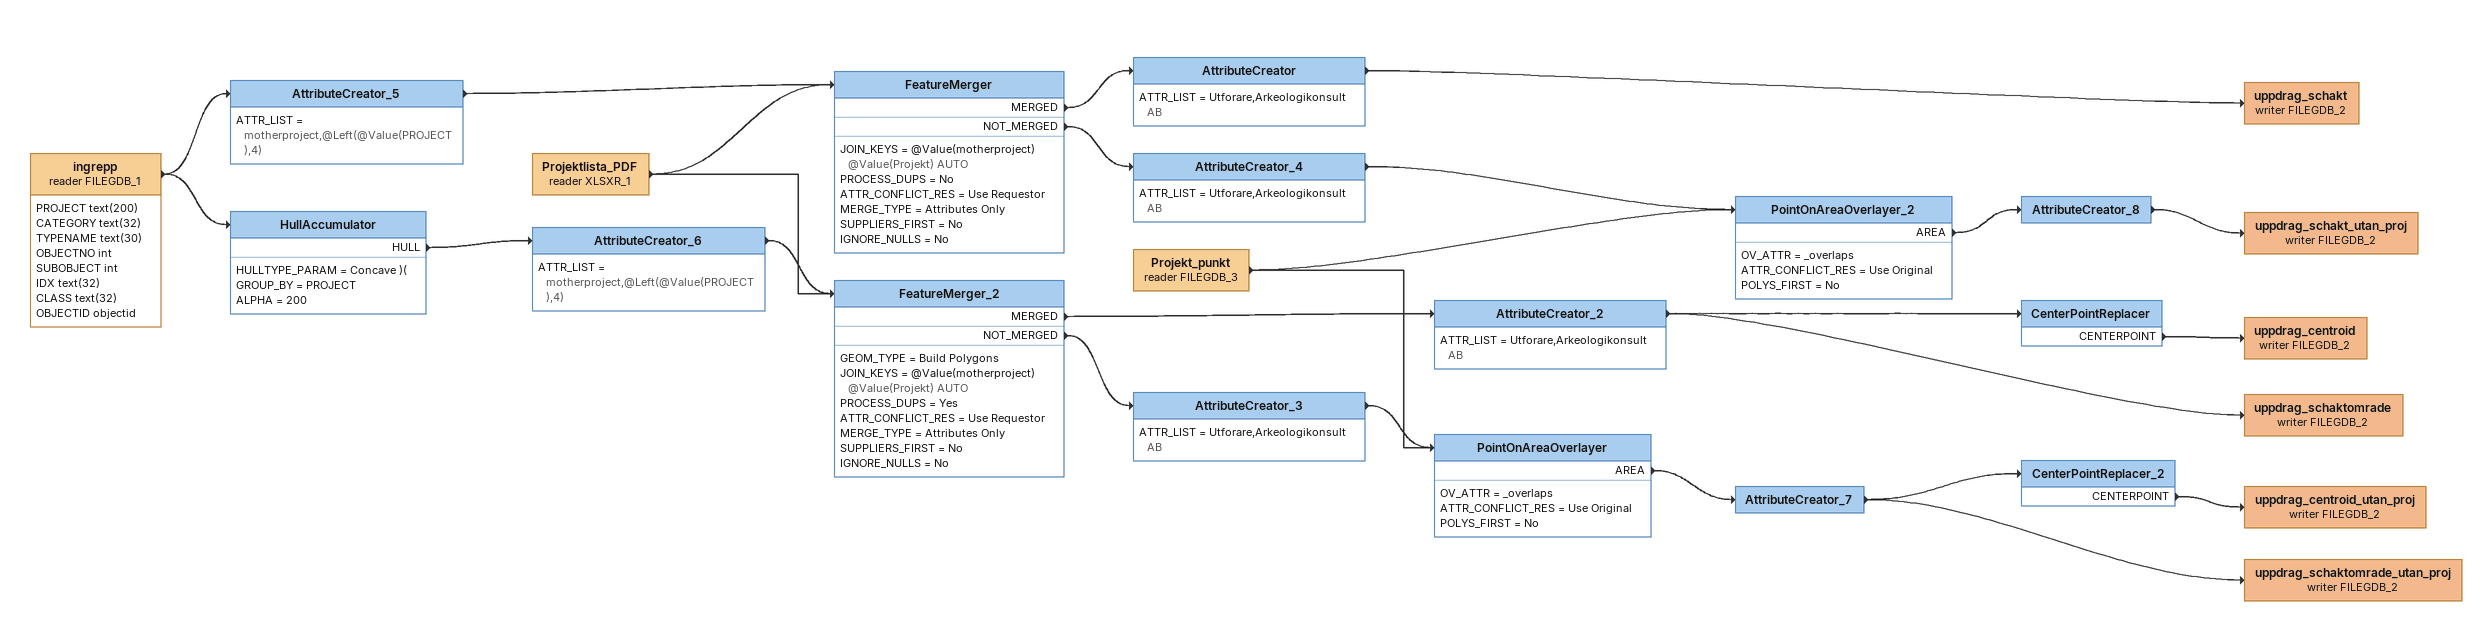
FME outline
ingrepp (reader FILEGDB_1)
    attributes: PROJECT text(200), CATEGORY text(32), TYPENAME text(30), OBJECTNO int, SUBOBJECT int, IDX text(32), CLASS text(32), OBJECTID objectid
    -> HullAccumulator
    -> AttributeCreator_5
AttributeCreator_5
    ATTR_LIST = motherproject,@Left(@Value(PROJECT),4)
    -> FeatureMerger
HullAccumulator
    HULLTYPE_PARAM = Concave )(
    GROUP_BY = PROJECT
    ALPHA = 200
    HULL -> AttributeCreator_6
AttributeCreator_6
    ATTR_LIST = motherproject,@Left(@Value(PROJECT),4)
    -> FeatureMerger_2
Projektlista_PDF (reader XLSXR_1)
    -> FeatureMerger
    -> FeatureMerger_2
FeatureMerger
    JOIN_KEYS = @Value(motherproject) @Value(Projekt) AUTO
    PROCESS_DUPS = No
    ATTR_CONFLICT_RES = Use Requestor
    MERGE_TYPE = Attributes Only
    SUPPLIERS_FIRST = No
    IGNORE_NULLS = No
    MERGED -> AttributeCreator
    NOT_MERGED -> AttributeCreator_4
AttributeCreator
    ATTR_LIST = Utforare,Arkeologikonsult AB
    -> uppdrag_schakt (writer FILEGDB_2)
uppdrag_schakt (writer FILEGDB_2)
AttributeCreator_4
    ATTR_LIST = Utforare,Arkeologikonsult AB
    -> PointOnAreaOverlayer_2
FeatureMerger_2
    GEOM_TYPE = Build Polygons
    JOIN_KEYS = @Value(motherproject) @Value(Projekt) AUTO
    PROCESS_DUPS = Yes
    ATTR_CONFLICT_RES = Use Requestor
    MERGE_TYPE = Attributes Only
    SUPPLIERS_FIRST = No
    IGNORE_NULLS = No
    MERGED -> AttributeCreator_2
    NOT_MERGED -> AttributeCreator_3
AttributeCreator_2
    ATTR_LIST = Utforare,Arkeologikonsult AB
    -> uppdrag_schaktomrade (writer FILEGDB_2)
    -> CenterPointReplacer
CenterPointReplacer
    CENTERPOINT -> uppdrag_centroid (writer FILEGDB_2)
uppdrag_centroid (writer FILEGDB_2)
uppdrag_schaktomrade (writer FILEGDB_2)
AttributeCreator_3
    ATTR_LIST = Utforare,Arkeologikonsult AB
    -> PointOnAreaOverlayer
Projekt_punkt (reader FILEGDB_3)
    -> PointOnAreaOverlayer
    -> PointOnAreaOverlayer_2
PointOnAreaOverlayer_2
    OV_ATTR = _overlaps
    ATTR_CONFLICT_RES = Use Original
    POLYS_FIRST = No
    AREA -> AttributeCreator_8
AttributeCreator_8
    -> uppdrag_schakt_utan_proj (writer FILEGDB_2)
uppdrag_schakt_utan_proj (writer FILEGDB_2)
PointOnAreaOverlayer
    OV_ATTR = _overlaps
    ATTR_CONFLICT_RES = Use Original
    POLYS_FIRST = No
    AREA -> AttributeCreator_7
AttributeCreator_7
    -> uppdrag_schaktomrade_utan_proj (writer FILEGDB_2)
    -> CenterPointReplacer_2
CenterPointReplacer_2
    CENTERPOINT -> uppdrag_centroid_utan_proj (writer FILEGDB_2)
uppdrag_centroid_utan_proj (writer FILEGDB_2)
uppdrag_schaktomrade_utan_proj (writer FILEGDB_2)
